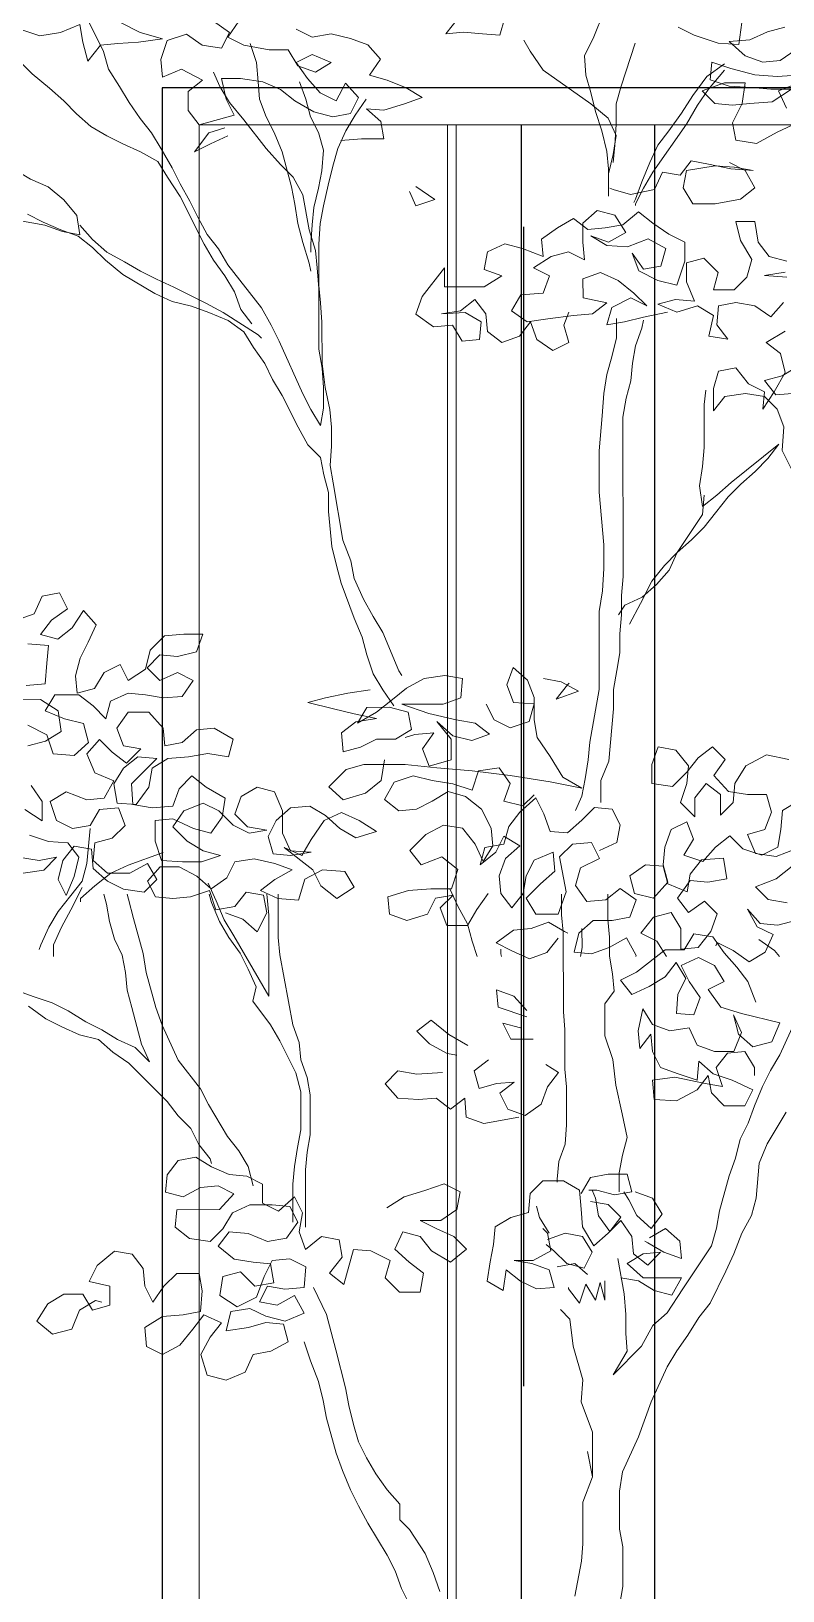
# Model space of a CAD drawing. Header units: metres. Extents: x -58 to 722, y -1100 to 345.
# Drawn here: x 25.671 to 26.076, y 110.861 to 111.702 of the extents above; entities that cross this region are included whole.
import ezdxf

# ---------------------------------------------------------------- set-up
doc = ezdxf.new("R2010")
doc.units = ezdxf.units.M
doc.header["$MEASUREMENT"] = 0
doc.linetypes.add('CENTER2', pattern=[1.125, 0.75, -0.125, 0.125, -0.125])
doc.linetypes.add('CENTERX2', pattern=[4, 2.5, -0.5, 0.5, -0.5])
doc.layers.add('FSR_ARQ_002MURO', color=150, linetype='Continuous', lineweight=30)
doc.layers.add('FSR_ARQ_006ARBOLES', color=74, linetype='Continuous', lineweight=0)
doc.layers.add('FSR_ARQ_016EJES', color=135, linetype='CENTER2')
doc.layers.add('FSR_ARQ_29PERFILES ACERO', color=143, linetype='Continuous')

# ---------------------------------------------------------------- blocks, each defined once
blk = doc.blocks.new('arboles fsr 01')
at = {"layer": 'FSR_ARQ_006ARBOLES'}
for points in [[(186.63336, -35.08048), (186.62477, -35.08477), (186.61476, -35.08762), (186.62548, -35.08906), (186.63478, -35.08978), (186.64265, -35.0905), (186.64836, -35.09766), (186.65052, -35.08908), (186.65195, -35.08121), (186.66053, -35.0848), (186.66983, -35.08624), (186.67841, -35.08338)], [(186.461, -35.07818), (186.46314, -35.08605), (186.47101, -35.08534), (186.47959, -35.08463), (186.48745, -35.08536), (186.48174, -35.0782)], [(186.38304, -35.0824), (186.37588, -35.08597), (186.36515, -35.08953), (186.35585, -35.09024), (186.35443, -35.08023)], [(186.33512, -35.08235), (186.34299, -35.08451), (186.35085, -35.08809), (186.36015, -35.08881), (186.35299, -35.09524), (186.34512, -35.0981), (186.33725, -35.09738), (186.33011, -35.09236)], [(186.32723, -35.1038), (186.33868, -35.10453), (186.34869, -35.10382), (186.35942, -35.10097), (186.36801, -35.09812), (186.36871, -35.10599), (186.36013, -35.10884), (186.35011, -35.10955), (186.34153, -35.11025), (186.33223, -35.11025), (186.34081, -35.11597), (186.35082, -35.1167), (186.35869, -35.11742), (186.36656, -35.11671), (186.37228, -35.111), (186.36228, -35.10741), (186.35298, -35.1074), (186.3544, -35.1167), (186.35868, -35.12529), (186.35725, -35.13315), (186.34795, -35.13458), (186.33865, -35.12956), (186.32936, -35.12526)], [(186.33437, -35.11883), (186.33796, -35.11097), (186.32866, -35.10738)], [(186.53461, -35.13332), (186.52532, -35.13259), (186.5153, -35.13258), (186.51674, -35.12472), (186.52318, -35.119), (186.51532, -35.11971), (186.50602, -35.11684), (186.49816, -35.11397), (186.50531, -35.10969), (186.5139, -35.10612), (186.52177, -35.10398), (186.51677, -35.09683), (186.5225, -35.09039), (186.53036, -35.08754), (186.53895, -35.0854), (186.54753, -35.08684), (186.55469, -35.08327)], [(186.58044, -35.07972), (186.58544, -35.08688), (186.57828, -35.09044), (186.56684, -35.09258), (186.55825, -35.09257), (186.55396, -35.09972), (186.54609, -35.10257), (186.53894, -35.09828), (186.54752, -35.09471), (186.55467, -35.09829), (186.54966, -35.10544), (186.54393, -35.11187), (186.53678, -35.11544), (186.53249, -35.10757), (186.52676, -35.114), (186.53033, -35.12115), (186.5382, -35.12259), (186.54678, -35.12045), (186.55537, -35.11546), (186.56181, -35.11046), (186.56968, -35.10689), (186.5797, -35.10547), (186.58828, -35.10547), (186.58613, -35.11477), (186.58254, -35.12192), (186.59827, -35.12622), (186.60329, -35.11979), (186.60329, -35.11121), (186.59686, -35.1062), (186.60616, -35.1012), (186.61474, -35.10478), (186.61546, -35.09692), (186.61261, -35.08833), (186.60403, -35.08546), (186.59688, -35.09046), (186.58829, -35.09188), (186.58472, -35.08473), (186.59188, -35.07973)], [(186.41445, -35.14823), (186.41231, -35.13964), (186.41089, -35.13106), (186.41447, -35.12319), (186.42234, -35.11676), (186.44381, -35.10176), (186.44954, -35.09319), (186.45241, -35.08818)], [(186.5854, -35.13122), (186.59326, -35.1348), (186.60041, -35.13838), (186.59398, -35.12979), (186.58683, -35.12764)], [(186.3601, -35.14317), (186.35294, -35.14674), (186.34864, -35.1546), (186.35508, -35.15961), (186.36652, -35.16177), (186.37653, -35.16178), (186.38083, -35.15463), (186.3794, -35.14676), (186.36653, -35.14461), (186.35795, -35.14531), (186.34937, -35.14674), (186.35938, -35.14603), (186.36939, -35.14389), (186.37726, -35.14247), (186.38226, -35.14891), (186.39013, -35.14749), (186.3937, -35.15536), (186.40443, -35.15751), (186.4123, -35.15538), (186.41373, -35.15466)], [(186.50098, -35.15403), (186.49239, -35.15974), (186.50097, -35.16261), (186.50384, -35.15617)], [(186.33208, -35.28118), (186.33638, -35.2726), (186.33567, -35.26187), (186.33854, -35.25401), (186.34427, -35.24829), (186.35285, -35.24687), (186.36215, -35.24831), (186.36715, -35.25475), (186.36716, -35.24473), (186.36502, -35.23686), (186.35715, -35.23543), (186.35142, -35.24257), (186.34427, -35.24614), (186.34498, -35.25401), (186.33998, -35.24614), (186.33498, -35.23755), (186.33713, -35.22897), (186.34357, -35.22397), (186.335, -35.21896)], [(186.32569, -35.23254), (186.33641, -35.23898), (186.34427, -35.24114), (186.33926, -35.24757), (186.32996, -35.24685)], [(186.33572, -35.20608), (186.34144, -35.21253), (186.34859, -35.20753), (186.35718, -35.2061), (186.36504, -35.20754), (186.36575, -35.21612), (186.36074, -35.22256), (186.36932, -35.22113), (186.36719, -35.21184), (186.37434, -35.20755), (186.38364, -35.21042), (186.39222, -35.20685), (186.38436, -35.2047), (186.37577, -35.20541), (186.37936, -35.19683), (186.37937, -35.18824), (186.3715, -35.18609), (186.36506, -35.19252), (186.3672, -35.20039), (186.3579, -35.20038), (186.35218, -35.19466), (186.35004, -35.18679), (186.35506, -35.17821), (186.35721, -35.16963), (186.34863, -35.16962), (186.34719, -35.17892), (186.34218, -35.18535), (186.33431, -35.18749)], [(186.33502, -35.1925), (186.34432, -35.19393), (186.3343, -35.19464)], [(186.38793, -35.21042), (186.39865, -35.21258), (186.40723, -35.21473), (186.4151, -35.21617), (186.41296, -35.2083), (186.40438, -35.204), (186.39723, -35.20757), (186.40296, -35.20186), (186.41011, -35.19614), (186.41798, -35.19257), (186.42585, -35.19544), (186.42584, -35.20402), (186.41511, -35.20616), (186.42154, -35.21117), (186.43012, -35.21189), (186.44157, -35.21333), (186.45086, -35.21477), (186.45802, -35.20977), (186.45373, -35.20262), (186.44372, -35.20189), (186.44087, -35.19402), (186.44802, -35.19045), (186.44016, -35.18544), (186.4323, -35.18329), (186.42514, -35.18686), (186.42586, -35.17899), (186.42587, -35.17041), (186.41944, -35.16468), (186.41157, -35.16682), (186.40656, -35.17468), (186.41442, -35.17898), (186.42229, -35.17613), (186.41513, -35.18041), (186.40583, -35.18112), (186.39654, -35.17753), (186.38867, -35.18182), (186.39081, -35.18969), (186.39867, -35.19112), (186.40369, -35.18398), (186.40082, -35.19184), (186.39223, -35.19612), (186.38365, -35.19826), (186.38008, -35.18753), (186.38009, -35.17895), (186.38724, -35.17538), (186.3944, -35.17038), (186.40084, -35.16538), (186.40799, -35.17111), (186.41586, -35.17254), (186.42372, -35.17327), (186.43016, -35.16827), (186.43731, -35.17256), (186.44446, -35.17758), (186.44374, -35.18544), (186.45304, -35.18188), (186.46091, -35.17974), (186.46877, -35.18332), (186.47019, -35.19119), (186.46232, -35.19404), (186.47019, -35.19906), (186.48807, -35.19907), (186.48807, -35.19049), (186.49807, -35.20337), (186.50093, -35.21124), (186.49306, -35.21696), (186.48447, -35.21623), (186.48018, -35.22338), (186.47231, -35.22266), (186.4716, -35.21479), (186.47876, -35.21051), (186.48949, -35.21123), (186.4809, -35.20979), (186.47447, -35.20478), (186.46946, -35.21121), (186.46874, -35.21908), (186.4623, -35.22408), (186.45443, -35.22121), (186.44943, -35.21477), (186.44656, -35.22264), (186.43941, -35.22764), (186.43226, -35.22405), (186.43441, -35.21619), (186.43227, -35.21046)], [(186.68032, -35.34872), (186.67245, -35.34586), (186.66888, -35.33799), (186.66102, -35.33655), (186.65744, -35.3437), (186.66458, -35.34871), (186.66958, -35.35515), (186.66171, -35.35729), (186.65528, -35.35228), (186.65028, -35.34441), (186.64456, -35.35084), (186.64812, -35.35871), (186.65169, -35.36586), (186.65383, -35.37373), (186.65311, -35.3816), (186.64524, -35.37945), (186.64096, -35.37229), (186.63381, -35.36871), (186.63023, -35.37586), (186.62237, -35.37084), (186.62023, -35.36226), (186.6138, -35.35582), (186.60522, -35.35509), (186.59663, -35.35508), (186.59949, -35.36295), (186.60807, -35.36511), (186.61594, -35.3644), (186.62165, -35.37013), (186.61592, -35.37584), (186.60806, -35.37226), (186.60091, -35.37583), (186.60591, -35.38299), (186.61449, -35.38371), (186.62236, -35.38229), (186.63022, -35.38158), (186.63809, -35.38516), (186.64023, -35.39303), (186.64595, -35.38731), (186.65239, -35.38231), (186.66312, -35.38232), (186.66741, -35.38948), (186.65882, -35.39305), (186.65024, -35.39518), (186.64808, -35.40377), (186.65451, -35.40949), (186.66381, -35.40879), (186.66668, -35.40021), (186.67527, -35.39592)], [(186.67526, -35.40522), (186.66739, -35.40307), (186.66025, -35.39877), (186.66168, -35.38947), (186.66956, -35.38447), (186.67885, -35.38448)], [(186.676, -35.37804), (186.66742, -35.37732), (186.66671, -35.36802), (186.666, -35.36015), (186.6753, -35.35945)], [(186.52434, -35.41366), (186.50575, -35.41365), (186.49144, -35.41506), (186.47571, -35.41648), (186.45854, -35.41861), (186.44066, -35.42146), (186.42635, -35.4243), (186.43494, -35.4193), (186.44067, -35.41001), (186.4464, -35.40143), (186.44784, -35.39357), (186.44785, -35.38356), (186.45071, -35.37569), (186.45716, -35.36998), (186.46001, -35.37785), (186.45714, -35.38571), (186.44784, -35.38642), (186.44998, -35.39429), (186.45856, -35.39715), (186.46572, -35.39359), (186.4693, -35.38644)], [(186.44356, -35.37497), (186.43569, -35.37639), (186.42782, -35.38068), (186.43783, -35.38426), (186.43283, -35.37782), (186.43212, -35.37711)], [(186.52151, -35.38005), (186.53153, -35.38149), (186.54154, -35.38364), (186.5494, -35.38579), (186.53796, -35.38865), (186.52866, -35.39078), (186.51864, -35.39292), (186.52794, -35.39436), (186.53437, -35.39937), (186.53365, -35.40795), (186.52578, -35.4058), (186.51863, -35.40222), (186.51005, -35.40221), (186.5029, -35.39791), (186.50434, -35.39004), (186.51293, -35.38791), (186.52294, -35.38792), (186.52722, -35.39507), (186.51864, -35.39006), (186.5115, -35.38433), (186.50507, -35.37932), (186.4972, -35.37502), (186.48791, -35.37358), (186.48004, -35.375), (186.48075, -35.38359), (186.48861, -35.38645), (186.5072, -35.38647), (186.49504, -35.39075), (186.48288, -35.3936), (186.4743, -35.39502), (186.46786, -35.40002), (186.47572, -35.40289), (186.48431, -35.40075), (186.49146, -35.39432), (186.48502, -35.40219), (186.48501, -35.41148), (186.49502, -35.41435), (186.49789, -35.40649), (186.49289, -35.39933), (186.50147, -35.40005), (186.50576, -35.40149)], [(186.58651, -35.48023), (186.57864, -35.48309), (186.57219, -35.4888), (186.56791, -35.48022), (186.56935, -35.47235), (186.57722, -35.47093), (186.58222, -35.47737), (186.5908, -35.47881), (186.59367, -35.47023), (186.60225, -35.4731), (186.61011, -35.47382), (186.61798, -35.47311), (186.62156, -35.46596), (186.61585, -35.45952), (186.60727, -35.45951), (186.59939, -35.4638), (186.59295, -35.46951), (186.58581, -35.4645), (186.58224, -35.45734), (186.57365, -35.45591), (186.56436, -35.45804), (186.55649, -35.4609), (186.56435, -35.4652), (186.57078, -35.47021), (186.56291, -35.47378), (186.55361, -35.47448), (186.55076, -35.46518), (186.5429, -35.46088), (186.53288, -35.46159), (186.52859, -35.46874), (186.53645, -35.47375), (186.54361, -35.46804), (186.54719, -35.46089), (186.56007, -35.45089), (186.5522, -35.45446), (186.54792, -35.4473), (186.5422, -35.43871), (186.53434, -35.43513), (186.52647, -35.4387), (186.5186, -35.4437), (186.52789, -35.44657), (186.53505, -35.44228), (186.54149, -35.43657), (186.54864, -35.43228), (186.55723, -35.43301), (186.56366, -35.43873), (186.56723, -35.44589), (186.56507, -35.45375), (186.55721, -35.45446), (186.54791, -35.45302), (186.55721, -35.45232), (186.56079, -35.44445), (186.5608, -35.43444), (186.56438, -35.42586), (186.57225, -35.42372), (186.5794, -35.42802), (186.58226, -35.43589), (186.57653, -35.44161), (186.56794, -35.44303), (186.57581, -35.44447), (186.58297, -35.4409), (186.58941, -35.43446), (186.59656, -35.4309), (186.60514, -35.43448), (186.61014, -35.44164), (186.6037, -35.44807), (186.59654, -35.45235), (186.58868, -35.45449), (186.59725, -35.45736), (186.60584, -35.45737), (186.61514, -35.45666), (186.618, -35.44808), (186.61801, -35.43878), (186.61015, -35.43806), (186.60084, -35.44234), (186.59298, -35.44448), (186.58798, -35.43732), (186.58655, -35.42874), (186.59514, -35.42374), (186.60158, -35.41874), (186.6073, -35.42447), (186.61015, -35.43234), (186.61945, -35.43306), (186.62803, -35.43164), (186.62876, -35.42234), (186.61732, -35.41089), (186.62591, -35.41018), (186.63234, -35.41519), (186.63662, -35.42235), (186.63518, -35.43093), (186.6266, -35.43164), (186.62089, -35.42377), (186.61946, -35.41518), (186.61232, -35.41088), (186.60302, -35.41016), (186.59444, -35.40872), (186.58514, -35.41014), (186.583, -35.40228), (186.59159, -35.39728), (186.59945, -35.398), (186.60589, -35.40373), (186.61375, -35.40516), (186.61447, -35.3973), (186.62092, -35.39015), (186.63022, -35.39016), (186.63522, -35.39732), (186.63235, -35.40518), (186.62448, -35.4066), (186.63091, -35.41305), (186.63735, -35.40805), (186.64308, -35.40233), (186.64879, -35.40877), (186.64521, -35.41735), (186.63662, -35.42092), (186.64091, -35.42879), (186.64877, -35.42951), (186.65808, -35.42595), (186.66522, -35.43024), (186.66235, -35.43882), (186.6552, -35.44239), (186.64733, -35.44095), (186.64305, -35.4338), (186.63447, -35.43308), (186.6316, -35.44094), (186.63732, -35.44667), (186.64518, -35.44882), (186.64589, -35.45669), (186.63945, -35.4624), (186.62943, -35.46239), (186.62157, -35.4581), (186.61727, -35.46524), (186.62299, -35.47097), (186.63229, -35.46955), (186.63944, -35.46598), (186.64589, -35.46026), (186.64661, -35.45168), (186.65448, -35.45026), (186.65948, -35.4567), (186.66162, -35.46528), (186.65803, -35.47243), (186.65446, -35.46385), (186.65233, -35.45526), (186.65734, -35.44883), (186.66592, -35.44812), (186.67451, -35.44527)], [(186.6795, -35.45529), (186.67021, -35.45671), (186.66234, -35.45527), (186.66806, -35.461), (186.67735, -35.46244)], [(186.67381, -35.4231), (186.6688, -35.43025), (186.66879, -35.43883), (186.67666, -35.43383)], [(186.38828, -35.49982), (186.39268, -35.49293), (186.39983, -35.48936), (186.39412, -35.4822), (186.38625, -35.48005), (186.38195, -35.4872), (186.38194, -35.4965), (186.37408, -35.49577), (186.36836, -35.48862), (186.36551, -35.48075), (186.37124, -35.47503), (186.37838, -35.48004), (186.3834, -35.47361), (186.37768, -35.46574), (186.36981, -35.46645), (186.36123, -35.46501), (186.36267, -35.45571), (186.37268, -35.45644), (186.37768, -35.46288), (186.37911, -35.47075), (186.38769, -35.46718), (186.38985, -35.45931), (186.39771, -35.45861), (186.40486, -35.46362), (186.40271, -35.47148), (186.39412, -35.47362), (186.38769, -35.46646), (186.38985, -35.4586), (186.38914, -35.45073), (186.38628, -35.44286), (186.37914, -35.43928), (186.37627, -35.44714), (186.38055, -35.4543), (186.37197, -35.45715), (186.36625, -35.45071), (186.35982, -35.4457), (186.35409, -35.45141), (186.34551, -35.45427), (186.33836, -35.45068), (186.33694, -35.44282), (186.33623, -35.43423), (186.32908, -35.42994)], [(186.33339, -35.41134), (186.3434, -35.40921), (186.3527, -35.41422), (186.3577, -35.42209), (186.3584, -35.43068), (186.36412, -35.4364), (186.36413, -35.42711), (186.37057, -35.42211), (186.37557, -35.42855), (186.37556, -35.43713), (186.382, -35.4307), (186.37915, -35.42211), (186.37844, -35.41425), (186.38417, -35.4071), (186.39204, -35.40568), (186.39489, -35.41355), (186.39489, -35.42213), (186.38559, -35.42355), (186.37916, -35.41711), (186.37416, -35.41067), (186.36772, -35.40565), (186.362, -35.41137), (186.367, -35.41853), (186.36055, -35.42567), (186.35197, -35.4271), (186.34339, -35.42709), (186.34123, -35.43495), (186.34409, -35.44282), (186.35195, -35.44498), (186.34837, -35.45355), (186.33907, -35.45498), (186.32978, -35.45139)], [(186.33191, -35.45926), (186.33906, -35.46499), (186.34836, -35.46857), (186.34263, -35.47429), (186.33405, -35.47571)], [(186.32975, -35.48358), (186.33833, -35.48573), (186.3462, -35.48502), (186.35192, -35.47859), (186.34762, -35.48645), (186.34047, -35.49002), (186.34404, -35.49789), (186.35119, -35.50219), (186.35834, -35.49719), (186.3655, -35.49362), (186.36621, -35.49505)], [(186.51505, -35.41151), (186.51647, -35.42081), (186.52362, -35.42654), (186.53363, -35.42941), (186.54007, -35.42369), (186.53221, -35.41582), (186.52434, -35.41366)], [(186.46851, -35.47154), (186.47351, -35.4787), (186.47779, -35.48586), (186.48709, -35.48587), (186.48996, -35.478), (186.48424, -35.47227), (186.49211, -35.47371), (186.49568, -35.48087), (186.50497, -35.48374), (186.51284, -35.48088), (186.51356, -35.47302), (186.50427, -35.47015), (186.49426, -35.46942), (186.48496, -35.46941), (186.4821, -35.46083), (186.48926, -35.45511), (186.49856, -35.4587), (186.50357, -35.45227), (186.49642, -35.44511), (186.48856, -35.44081), (186.47998, -35.44223), (186.47425, -35.44938), (186.47067, -35.45724), (186.46638, -35.45009), (186.4671, -35.44222), (186.4714, -35.43364), (186.47856, -35.42793), (186.48643, -35.42579), (186.49358, -35.43009), (186.50072, -35.43367), (186.50859, -35.43439), (186.51503, -35.42939), (186.51075, -35.42152), (186.50217, -35.41865), (186.49358, -35.42079), (186.48429, -35.42221), (186.4757, -35.42506), (186.47285, -35.41648), (186.46355, -35.41504), (186.45854, -35.42219), (186.46139, -35.43006), (186.45281, -35.43219), (186.44781, -35.42718)], [(186.41846, -35.45219), (186.4106, -35.44861), (186.40917, -35.44074), (186.41276, -35.43359), (186.42062, -35.43288), (186.42634, -35.43861), (186.43277, -35.44433), (186.44064, -35.44363), (186.44351, -35.43576), (186.44709, -35.42861), (186.45424, -35.43506), (186.45924, -35.4415), (186.46137, -35.44937), (186.46996, -35.45081), (186.47209, -35.45867), (186.46495, -35.45295), (186.46138, -35.44579), (186.45422, -35.45008), (186.46065, -35.4558), (186.46351, -35.46367), (186.46278, -35.47154), (186.45777, -35.47797), (186.45277, -35.47153), (186.45135, -35.46366), (186.44778, -35.45651), (186.4392, -35.45292), (186.43848, -35.4615), (186.44491, -35.46723), (186.45134, -35.47367), (186.44704, -35.48082), (186.43703, -35.48081), (186.43346, -35.4708), (186.43634, -35.45507), (186.43062, -35.44934), (186.42204, -35.44862), (186.41846, -35.45576), (186.42704, -35.46006), (186.42917, -35.46793), (186.42416, -35.47508), (186.41558, -35.47436), (186.40915, -35.46934), (186.40199, -35.47434), (186.40484, -35.48221), (186.41271, -35.48365), (186.42129, -35.48366), (186.42772, -35.48939), (186.42986, -35.49797), (186.42199, -35.49868), (186.41413, -35.49581), (186.40627, -35.49151), (186.40197, -35.49938), (186.40205, -35.49982)], [(186.61442, -35.45308), (186.63015, -35.45882), (186.63802, -35.4624), (186.64516, -35.46813), (186.65159, -35.47386), (186.65159, -35.47529)], [(186.43702, -35.49154), (186.44202, -35.49798), (186.44988, -35.50085), (186.45775, -35.49728), (186.46491, -35.49371), (186.45705, -35.48798), (186.44918, -35.48726), (186.44132, -35.48439), (186.43416, -35.48868), (186.43273, -35.48939)], [(186.34815, -35.52038), (186.35173, -35.51108), (186.35675, -35.50465), (186.36247, -35.49822), (186.36749, -35.49107), (186.37607, -35.48965), (186.38035, -35.4968), (186.38894, -35.49681), (186.4018, -35.50684), (186.40895, -35.51042), (186.40394, -35.51685), (186.39607, -35.51327), (186.38893, -35.50897), (186.38392, -35.50253), (186.37963, -35.50968), (186.3832, -35.51683), (186.3839, -35.52542), (186.37604, -35.52612), (186.37318, -35.51825), (186.3782, -35.51111), (186.38178, -35.50396), (186.37391, -35.50037), (186.36676, -35.50394), (186.36246, -35.51109), (186.36961, -35.51467), (186.36388, -35.52254), (186.35458, -35.52539), (186.33741, -35.52966), (186.34098, -35.53825), (186.34956, -35.5404), (186.356, -35.53469), (186.35816, -35.52611), (186.35457, -35.53397), (186.35814, -35.54256), (186.36672, -35.54256), (186.37459, -35.53971), (186.37818, -35.53185), (186.38676, -35.53329), (186.39463, -35.53043), (186.39892, -35.52328), (186.40106, -35.5333), (186.40034, -35.54117), (186.39534, -35.53472), (186.39462, -35.54259), (186.39103, -35.54974), (186.38316, -35.55259), (186.37458, -35.55545), (186.37387, -35.54686), (186.36743, -35.55258), (186.35884, -35.55543), (186.34954, -35.55971), (186.35311, -35.56687), (186.36241, -35.56688), (186.36814, -35.56116), (186.36957, -35.5533), (186.37457, -35.55974), (186.38387, -35.56475), (186.39388, -35.56405), (186.3946, -35.55546), (186.38459, -35.55402), (186.371, -35.55687), (186.36313, -35.5583), (186.366, -35.54972), (186.361, -35.54327), (186.35313, -35.54255), (186.34884, -35.5497), (186.34883, -35.55328)], [(186.45113, -35.52405), (186.45686, -35.51762), (186.46473, -35.51476), (186.46401, -35.52263), (186.45113, -35.52691)], [(186.45399, -35.53192), (186.46186, -35.52978), (186.45827, -35.53693), (186.44826, -35.53692)], [(186.47758, -35.53981), (186.48617, -35.53481), (186.49404, -35.52838), (186.50047, -35.53339), (186.49475, -35.53911), (186.48688, -35.54339), (186.48258, -35.5441)], [(186.46828, -35.54623), (186.47471, -35.55125), (186.47256, -35.55911), (186.46469, -35.55696), (186.45683, -35.55624), (186.46326, -35.56125), (186.45968, -35.5684), (186.45181, -35.57125), (186.44466, -35.56624), (186.4418, -35.55837), (186.4368, -35.55193), (186.44253, -35.54836)], [(186.48901, -35.55197), (186.50046, -35.5527), (186.50904, -35.55128), (186.51476, -35.557), (186.50903, -35.56344), (186.49973, -35.56414), (186.49186, -35.56342), (186.48542, -35.56842), (186.47899, -35.56341), (186.47827, -35.57199), (186.4704, -35.57484), (186.45467, -35.57197)], [(186.51399, -35.61279), (186.50613, -35.60778), (186.49683, -35.60491), (186.48825, -35.60204), (186.4811, -35.60561), (186.48252, -35.61348), (186.48967, -35.61849), (186.49897, -35.6185), (186.49181, -35.62207), (186.48394, -35.62563), (186.47821, -35.63135), (186.48536, -35.63708), (186.49395, -35.63208), (186.49896, -35.62565), (186.50683, -35.62351), (186.5104, -35.63138), (186.50395, -35.6371), (186.49751, -35.6421), (186.49894, -35.65068), (186.50823, -35.65069), (186.51468, -35.64426), (186.51254, -35.63639), (186.52112, -35.63211), (186.52899, -35.6314), (186.53327, -35.64714), (186.53971, -35.64214), (186.53399, -35.63498), (186.53543, -35.62711), (186.5433, -35.62569), (186.55045, -35.63142), (186.55332, -35.62355), (186.55189, -35.61497), (186.55548, -35.60782), (186.56262, -35.61426), (186.56978, -35.61069), (186.56978, -35.60211), (186.57694, -35.59854), (186.58481, -35.59783), (186.59268, -35.59427), (186.59983, -35.58998), (186.6077, -35.59142), (186.6127, -35.59786), (186.61341, -35.60573), (186.60554, -35.60787), (186.59768, -35.60357), (186.58981, -35.60285), (186.58265, -35.60641), (186.58908, -35.61357), (186.60839, -35.61359), (186.6091, -35.62146), (186.60266, -35.62646), (186.59336, -35.62788), (186.58765, -35.62215), (186.58336, -35.615), (186.5755, -35.61141), (186.56549, -35.61141), (186.55762, -35.61211), (186.55403, -35.61926), (186.55903, -35.62642), (186.56762, -35.62786), (186.5762, -35.62429), (186.58478, -35.62358), (186.58978, -35.63002), (186.58263, -35.63574), (186.57404, -35.63716), (186.56618, -35.63787), (186.56474, -35.64645), (186.57332, -35.64789), (186.57976, -35.64146), (186.58763, -35.64361), (186.58905, -35.65219), (186.58118, -35.65719), (186.5726, -35.65289), (186.56903, -35.64359), (186.56546, -35.63644), (186.5576, -35.63572), (186.55044, -35.63928), (186.55115, -35.64858), (186.55973, -35.64931), (186.5676, -35.64788), (186.57117, -35.65504), (186.5633, -35.65646), (186.55543, -35.65216), (186.55114, -35.66003), (186.55972, -35.66361), (186.5683, -35.66147), (186.57546, -35.6579), (186.58404, -35.65934), (186.58617, -35.66793), (186.57616, -35.66649), (186.5683, -35.66433), (186.56043, -35.66504), (186.55828, -35.67291), (186.56614, -35.6772), (186.57401, -35.67864), (186.57757, -35.68651), (186.58615, -35.6901), (186.59474, -35.68796), (186.59761, -35.67866), (186.59332, -35.67079), (186.58832, -35.66435), (186.59619, -35.66078), (186.60119, -35.66722), (186.60691, -35.67438), (186.61477, -35.67868), (186.62193, -35.67511), (186.62265, -35.66653), (186.61479, -35.66151), (186.60549, -35.66079), (186.59763, -35.65935), (186.59692, -35.65006), (186.59836, -35.64219), (186.60837, -35.6422), (186.61409, -35.64793), (186.61908, -35.65508), (186.62267, -35.64793), (186.62339, -35.64007), (186.6284, -35.63363), (186.63627, -35.63221), (186.64413, -35.63866), (186.6477, -35.64581), (186.6384, -35.64795), (186.63839, -35.65653), (186.64626, -35.65868), (186.65056, -35.65153), (186.65914, -35.65154), (186.66629, -35.65584), (186.67129, -35.66371), (186.66413, -35.66943), (186.65555, -35.66727), (186.65198, -35.65869), (186.64483, -35.65439), (186.64197, -35.6551)], [(186.40883, -35.64416), (186.40096, -35.64558), (186.3938, -35.64987), (186.38593, -35.65201), (186.38165, -35.64414), (186.39881, -35.64415), (186.40597, -35.63772), (186.39882, -35.63342), (186.39096, -35.6327), (186.39667, -35.63843), (186.40312, -35.63343), (186.40384, -35.62556), (186.40885, -35.61841), (186.41457, -35.62414), (186.421, -35.62987), (186.42601, -35.62129), (186.42673, -35.61342), (186.42746, -35.60484), (186.43461, -35.60056), (186.44391, -35.60057), (186.44963, -35.60629), (186.45034, -35.61488), (186.4582, -35.61703), (186.46535, -35.62133), (186.46606, -35.62919), (186.46748, -35.63706), (186.4689, -35.64565), (186.46175, -35.64993), (186.46032, -35.64063), (186.45388, -35.64563), (186.44673, -35.6492), (186.43886, -35.64848), (186.44101, -35.64061), (186.44888, -35.63776), (186.45675, -35.63634), (186.44817, -35.63633), (186.44031, -35.63203), (186.44174, -35.62417), (186.44389, -35.62202)], [(186.42674, -35.60627), (186.42246, -35.59912), (186.41459, -35.59768), (186.40601, -35.59767), (186.40386, -35.60554), (186.41172, -35.60697), (186.41959, -35.60484), (186.42317, -35.60484)], [(186.40243, -35.60553), (186.39456, -35.60839), (186.39026, -35.61554), (186.39526, -35.62198), (186.4017, -35.61626), (186.40528, -35.60911), (186.40743, -35.60554)], [(186.42245, -35.60984), (186.41458, -35.61127), (186.40885, -35.61698), (186.41385, -35.62343), (186.41887, -35.61628), (186.4203, -35.60841), (186.42174, -35.60484)], [(186.44103, -35.62417), (186.44533, -35.61702), (186.44676, -35.61201)], [(186.39597, -35.62627), (186.38882, -35.62197), (186.38238, -35.62769), (186.38166, -35.63555), (186.38953, -35.6327), (186.39668, -35.62842), (186.39811, -35.6277)], [(186.44174, -35.62703), (186.43388, -35.62416), (186.42601, -35.62558), (186.42171, -35.63273), (186.42528, -35.63989), (186.43315, -35.63775), (186.43888, -35.63203), (186.44245, -35.62917)], [(186.43744, -35.63918), (186.42957, -35.63774), (186.42385, -35.64274)], [(186.41598, -35.6456), (186.41597, -35.65418), (186.41812, -35.64632), (186.42026, -35.65418), (186.42456, -35.64704), (186.42741, -35.65562), (186.43242, -35.64919), (186.43242, -35.64847)]]:
    blk.add_lwpolyline(points, dxfattribs=at)
at = {"layer": 'FSR_ARQ_006ARBOLES', "color": 35}
for points in [[(186.64838, -35.07907), (186.64122, -35.09336), (186.63906, -35.10123), (186.63405, -35.10909), (186.62975, -35.11624), (186.62474, -35.12339), (186.61973, -35.12982), (186.61543, -35.13697), (186.61041, -35.14554), (186.60683, -35.15269), (186.60253, -35.16056), (186.59895, -35.1677), (186.59465, -35.17557), (186.58964, -35.182), (186.58534, -35.18915), (186.57031, -35.20845), (186.56601, -35.21631), (186.56242, -35.22346), (186.55167, -35.24705), (186.54809, -35.2542), (186.54379, -35.26135), (186.54237, -35.25348), (186.54238, -35.24418), (186.5431, -35.2356), (186.54454, -35.22702), (186.54457, -35.19984), (186.54529, -35.19054), (186.54601, -35.18268), (186.54888, -35.17338), (186.55176, -35.15765), (186.55605, -35.14979), (186.56178, -35.14407), (186.56823, -35.13692), (186.57825, -35.12406), (186.58469, -35.1162), (186.58899, -35.10905), (186.59186, -35.10262)], [(186.41667, -35.06741), (186.41666, -35.07599), (186.42094, -35.08672), (186.42522, -35.09531), (186.4245, -35.10389), (186.42235, -35.11176), (186.42019, -35.12034), (186.41733, -35.12892), (186.41517, -35.13821), (186.41445, -35.14608), (186.41444, -35.15824)], [(186.40234, -35.08957), (186.40876, -35.10888), (186.4109, -35.11675), (186.41089, -35.12605), (186.4116, -35.13535), (186.41231, -35.14322)], [(186.57542, -35.08973), (186.57255, -35.09831), (186.57183, -35.10689), (186.57111, -35.11475), (186.56824, -35.12262), (186.56466, -35.12977), (186.56107, -35.13835), (186.55677, -35.15408), (186.55533, -35.16194), (186.55389, -35.17052), (186.55174, -35.1791), (186.54887, -35.1884), (186.54815, -35.19198)], [(186.36228, -35.09883), (186.37014, -35.10456), (186.37657, -35.11315), (186.38157, -35.12102), (186.38729, -35.12889), (186.39229, -35.13533), (186.39586, -35.1432), (186.39942, -35.15179), (186.40228, -35.15966), (186.40299, -35.16109)], [(186.57459, -35.2156), (186.5796, -35.20917), (186.58247, -35.2013), (186.58677, -35.19416), (186.59178, -35.18701), (186.59608, -35.17986), (186.60683, -35.15841), (186.61256, -35.14984), (186.61685, -35.14269), (186.62472, -35.13841), (186.63259, -35.13484), (186.63975, -35.13127), (186.64691, -35.12698), (186.65335, -35.12127), (186.65907, -35.11555), (186.66552, -35.10983), (186.67339, -35.10341), (186.67983, -35.09697), (186.6827, -35.09269)], [(186.36228, -35.10169), (186.36942, -35.11028), (186.37442, -35.11744), (186.37942, -35.12602), (186.39442, -35.14749), (186.39871, -35.15465), (186.40228, -35.1618), (186.40228, -35.16252)], [(186.55323, -35.10687), (186.55037, -35.11474), (186.54821, -35.1226), (186.54463, -35.12975), (186.54248, -35.13761), (186.54318, -35.14691), (186.54461, -35.15478), (186.54674, -35.16337), (186.54745, -35.17123), (186.54816, -35.17982), (186.54816, -35.18339)], [(186.52319, -35.11471), (186.52819, -35.12187), (186.53247, -35.12902), (186.53604, -35.13689), (186.53818, -35.14476), (186.54032, -35.15335), (186.54245, -35.16265), (186.54388, -35.17052), (186.54458, -35.17981), (186.54457, -35.19841), (186.54384, -35.20628), (186.54312, -35.21486), (186.5431, -35.23345), (186.54166, -35.24418), (186.53951, -35.25419), (186.53879, -35.26206), (186.53878, -35.27064), (186.53949, -35.27922), (186.53805, -35.28709), (186.53373, -35.31283), (186.53015, -35.32212), (186.52871, -35.32999), (186.52441, -35.33928), (186.52011, -35.34715), (186.51582, -35.3543), (186.50865, -35.37145), (186.50722, -35.3736)], [(186.73986, -35.14924), (186.72412, -35.15709), (186.71553, -35.15994), (186.70767, -35.16208), (186.6998, -35.16494), (186.69121, -35.16707), (186.66761, -35.17134), (186.65974, -35.1742), (186.65187, -35.17562), (186.65331, -35.16704), (186.65903, -35.15989), (186.66619, -35.15418), (186.67406, -35.15061), (186.68122, -35.14632), (186.68909, -35.14204), (186.69624, -35.13776), (186.7034, -35.13276), (186.70913, -35.12847)], [(186.51078, -35.38719), (186.51579, -35.38004), (186.52009, -35.37289), (186.52296, -35.36431), (186.52511, -35.35645), (186.5287, -35.34787), (186.53443, -35.33214), (186.53658, -35.32428), (186.53874, -35.3157), (186.54018, -35.29996), (186.54019, -35.29138), (186.54234, -35.28352), (186.54378, -35.27565), (186.54951, -35.26993), (186.55381, -35.26207), (186.56097, -35.24777), (186.56527, -35.24062), (186.56885, -35.23348), (186.57386, -35.22633), (186.57816, -35.21918), (186.58532, -35.21418), (186.5939, -35.21061), (186.60177, -35.20776), (186.61036, -35.20562), (186.61823, -35.20205), (186.63254, -35.19348), (186.64041, -35.18705), (186.64614, -35.18134), (186.65258, -35.17634), (186.66045, -35.17348), (186.66832, -35.16991), (186.67548, -35.16634)], [(186.65187, -35.17133), (186.64614, -35.17776), (186.6397, -35.18348), (186.63183, -35.18776), (186.62468, -35.19205), (186.61752, -35.19561), (186.60965, -35.19918), (186.59534, -35.20632), (186.58747, -35.21061), (186.57172, -35.2206), (186.57029, -35.22203)], [(186.41776, -35.43073), (186.41777, -35.42072), (186.41421, -35.41213), (186.41208, -35.38853), (186.41209, -35.37995), (186.41067, -35.37136), (186.40924, -35.3635), (186.40925, -35.35491), (186.40854, -35.34633), (186.40855, -35.33775), (186.40784, -35.32916), (186.40791, -35.25764), (186.40649, -35.24906), (186.40435, -35.24119), (186.40364, -35.23332), (186.40222, -35.22546), (186.39936, -35.21759), (186.39865, -35.21401)], [(186.41081, -35.21331), (186.4108, -35.22189), (186.41294, -35.23047), (186.41508, -35.23834), (186.4165, -35.24692), (186.41721, -35.25694), (186.41862, -35.27267), (186.41861, -35.29127), (186.41644, -35.31487), (186.41643, -35.3256), (186.41714, -35.33561), (186.41856, -35.34491), (186.41853, -35.37995), (186.4228, -35.40356), (186.4235, -35.41143), (186.42493, -35.42001), (186.42635, -35.42788), (186.4292, -35.43432)], [(186.40496, -35.35062), (186.39997, -35.34132), (186.39497, -35.3313), (186.38925, -35.32414), (186.38354, -35.31841), (186.37711, -35.31269), (186.37139, -35.30696), (186.36639, -35.30052), (186.36067, -35.29336), (186.35496, -35.28763), (186.34853, -35.28191), (186.34281, -35.27618), (186.33781, -35.26974), (186.35925, -35.28692), (186.36568, -35.29265), (186.37211, -35.29766), (186.37355, -35.28837), (186.37213, -35.27978), (186.37142, -35.2712), (186.37144, -35.25189), (186.37073, -35.24545)], [(186.3714, -35.29266), (186.37211, -35.30124), (186.38354, -35.31841), (186.38711, -35.32628), (186.39282, -35.33273), (186.39925, -35.33845), (186.40712, -35.34204), (186.40997, -35.34633)], [(186.64733, -35.44239), (186.64875, -35.45812), (186.65089, -35.46599), (186.65589, -35.47243), (186.6616, -35.47959), (186.66589, -35.48674), (186.66946, -35.49461), (186.67017, -35.49676)], [(186.48567, -35.46941), (186.48209, -35.47728), (186.47779, -35.48514), (186.47564, -35.49301), (186.47336, -35.49982)], [(186.59423, -35.46696), (186.59064, -35.47483), (186.58706, -35.4834), (186.58276, -35.49055), (186.567, -35.51772), (186.56702, -35.49841), (186.56703, -35.48124), (186.56776, -35.47337), (186.56788, -35.47191)], [(186.66373, -35.49982), (186.66373, -35.49461), (186.66017, -35.48674), (186.65588, -35.47887), (186.65088, -35.46885)], [(186.40941, -35.79149), (186.40798, -35.78291), (186.408, -35.76503), (186.40944, -35.75716), (186.40945, -35.74), (186.40803, -35.73141), (186.40089, -35.71567), (186.39519, -35.69993), (186.38805, -35.68419), (186.38376, -35.67704), (186.37876, -35.66988), (186.37377, -35.66201), (186.36877, -35.65557), (186.36163, -35.64126), (186.35806, -35.63339), (186.35449, -35.62409), (186.35021, -35.61621), (186.34807, -35.60835), (186.34665, -35.59261), (186.34308, -35.58402), (186.33451, -35.56971)], [(186.33026, -35.52823), (186.3374, -35.54397), (186.34168, -35.55112), (186.34525, -35.55828), (186.34882, -35.56686), (186.35167, -35.57473), (186.35524, -35.58189), (186.35738, -35.59047), (186.36024, -35.59834), (186.36451, -35.61408), (186.36594, -35.62195), (186.36807, -35.62982), (186.38093, -35.64914), (186.38093, -35.64914), (186.38807, -35.65988), (186.3945, -35.6656), (186.3995, -35.67491), (186.41236, -35.68779), (186.40594, -35.67706), (186.40666, -35.66919), (186.40667, -35.66061), (186.40739, -35.65131), (186.41027, -35.63558)], [(186.40958, -35.60554), (186.40959, -35.59696), (186.40816, -35.58909), (186.40602, -35.58122), (186.40818, -35.5705), (186.41105, -35.55762), (186.41249, -35.54618), (186.41608, -35.53546), (186.41609, -35.52115), (186.41181, -35.51543), (186.41253, -35.50756), (186.41397, -35.4997), (186.41397, -35.49111), (186.4147, -35.48325), (186.41471, -35.47191)], [(186.43545, -35.47191), (186.43544, -35.48112), (186.43472, -35.48899), (186.43468, -35.52475), (186.43396, -35.53261), (186.43394, -35.55049), (186.43322, -35.55836), (186.43321, -35.57552), (186.43391, -35.58411), (186.43677, -35.59198), (186.43748, -35.59985), (186.43747, -35.60128)], [(186.56275, -35.47191), (186.56273, -35.49125), (186.56201, -35.49912), (186.55626, -35.53058), (186.55339, -35.53844), (186.55267, -35.54631), (186.5498, -35.55418), (186.54837, -35.56204), (186.54835, -35.57992), (186.54977, -35.58779), (186.55048, -35.59566), (186.55046, -35.6214)], [(186.55618, -35.61926), (186.5562, -35.6021), (186.55549, -35.59423), (186.55407, -35.58565), (186.55264, -35.57778), (186.55266, -35.56061), (186.55481, -35.55203), (186.56198, -35.53774), (186.56627, -35.53059), (186.57415, -35.51987), (186.57273, -35.51343), (186.57631, -35.50557), (186.57989, -35.49842), (186.58491, -35.49127), (186.5892, -35.48412), (186.59279, -35.47554), (186.59378, -35.47191)], [(186.57408, -35.60283), (186.57623, -35.59425), (186.58053, -35.5871), (186.58554, -35.58067), (186.59413, -35.56637), (186.59772, -35.55923), (186.60774, -35.54636), (186.61491, -35.53063), (186.61778, -35.52277), (186.62208, -35.50704), (186.62352, -35.49846), (186.62783, -35.48273), (186.62998, -35.47415), (186.63059, -35.47191)], [(186.67499, -35.52211), (186.66712, -35.52782), (186.65996, -35.53139), (186.65209, -35.53496), (186.64351, -35.5371), (186.63707, -35.54281), (186.62991, -35.54781), (186.61273, -35.56496), (186.60772, -35.57139), (186.60199, -35.57711), (186.59841, -35.58426), (186.5934, -35.59069), (186.59268, -35.59284)], [(186.64119, -35.47191), (186.63999, -35.4763), (186.63855, -35.48417), (186.6364, -35.49203), (186.63282, -35.49918), (186.63138, -35.50705), (186.63066, -35.51491), (186.6285, -35.52278), (186.62635, -35.53136), (186.6242, -35.53922), (186.62061, -35.54709), (186.62706, -35.54066), (186.63493, -35.53709), (186.64208, -35.5328), (186.64924, -35.52923), (186.65711, -35.52424), (186.66427, -35.52067), (186.67285, -35.51781), (186.68859, -35.51211)], [(186.4263, -35.48724), (186.42629, -35.49582), (186.42701, -35.49982)], [(186.3469, -35.49217), (186.33975, -35.49717), (186.33762, -35.49982)], [(186.46239, -35.49982), (186.46276, -35.49872), (186.46276, -35.49657)], [(186.49023, -35.78513), (186.4931, -35.77655), (186.49668, -35.76797), (186.50384, -35.75725), (186.50814, -35.75296), (186.50815, -35.74581), (186.51387, -35.73938), (186.51889, -35.73223), (186.52318, -35.72508), (186.52677, -35.71793), (186.52892, -35.71007), (186.53107, -35.70149), (186.53251, -35.69362), (186.53682, -35.67646), (186.54112, -35.66073), (186.54686, -35.64858)], [(186.43599, -35.65849), (186.4317, -35.66278), (186.43025, -35.67493), (186.42595, -35.68995), (186.42666, -35.69996), (186.42164, -35.71355), (186.42162, -35.73357), (186.42377, -35.72213), (186.42162, -35.73357), (186.4259, -35.74502), (186.42588, -35.76361), (186.42659, -35.77148), (186.42944, -35.78722)], [(186.55112, -35.6729), (186.54826, -35.68148), (186.54467, -35.69077), (186.54252, -35.69935), (186.54108, -35.70722), (186.53678, -35.72295), (186.53391, -35.73081), (186.53032, -35.73939), (186.52674, -35.74654), (186.52244, -35.75441), (186.51385, -35.7687), (186.51026, -35.77585), (186.5074, -35.78372), (186.49522, -35.80802)]]:
    blk.add_lwpolyline(points, dxfattribs=at)

msp = doc.modelspace()

# ---------------------------------------------------------------- linework, layer by layer
at = {"layer": 'FSR_ARQ_002MURO', "lineweight": 0}
for p, q in [((25.8951, 109.70149), (25.8951, 111.65149)), ((25.89979, 109.70149), (25.89979, 111.65149))]:
    msp.add_line(p, q, dxfattribs=at)
msp.add_lwpolyline([(30.59064, 109.70149), (30.59064, 111.65149), (25.76135, 111.65149), (25.76135, 109.70149)], dxfattribs=at)
at = {"layer": 'FSR_ARQ_016EJES', "linetype": 'CENTERX2', "ltscale": 0.25}
msp.add_line((25.93635, 103.97149), (25.93635, 115.38307), dxfattribs=at)
at = {"layer": 'FSR_ARQ_29PERFILES ACERO', "linetype": 'ByBlock'}
for p, q in [((25.93514, 109.70149), (25.93514, 111.65149)), ((26.00694, 109.70149), (26.00694, 111.65149))]:
    msp.add_line(p, q, dxfattribs=at)
msp.add_lwpolyline([(30.61064, 109.70149), (30.61064, 111.67149), (25.74135, 111.67149), (25.74135, 109.70149)], dxfattribs=at)

# ---------------------------------------------------------------- block references
at = {"layer": 'FSR_ARQ_006ARBOLES', "xscale": -1.2, "yscale": 1.2, "zscale": 1.2}
msp.add_blockref('arboles fsr 01', (249.67925, 153.80298), dxfattribs=at)

doc.saveas('drawing.dxf')
